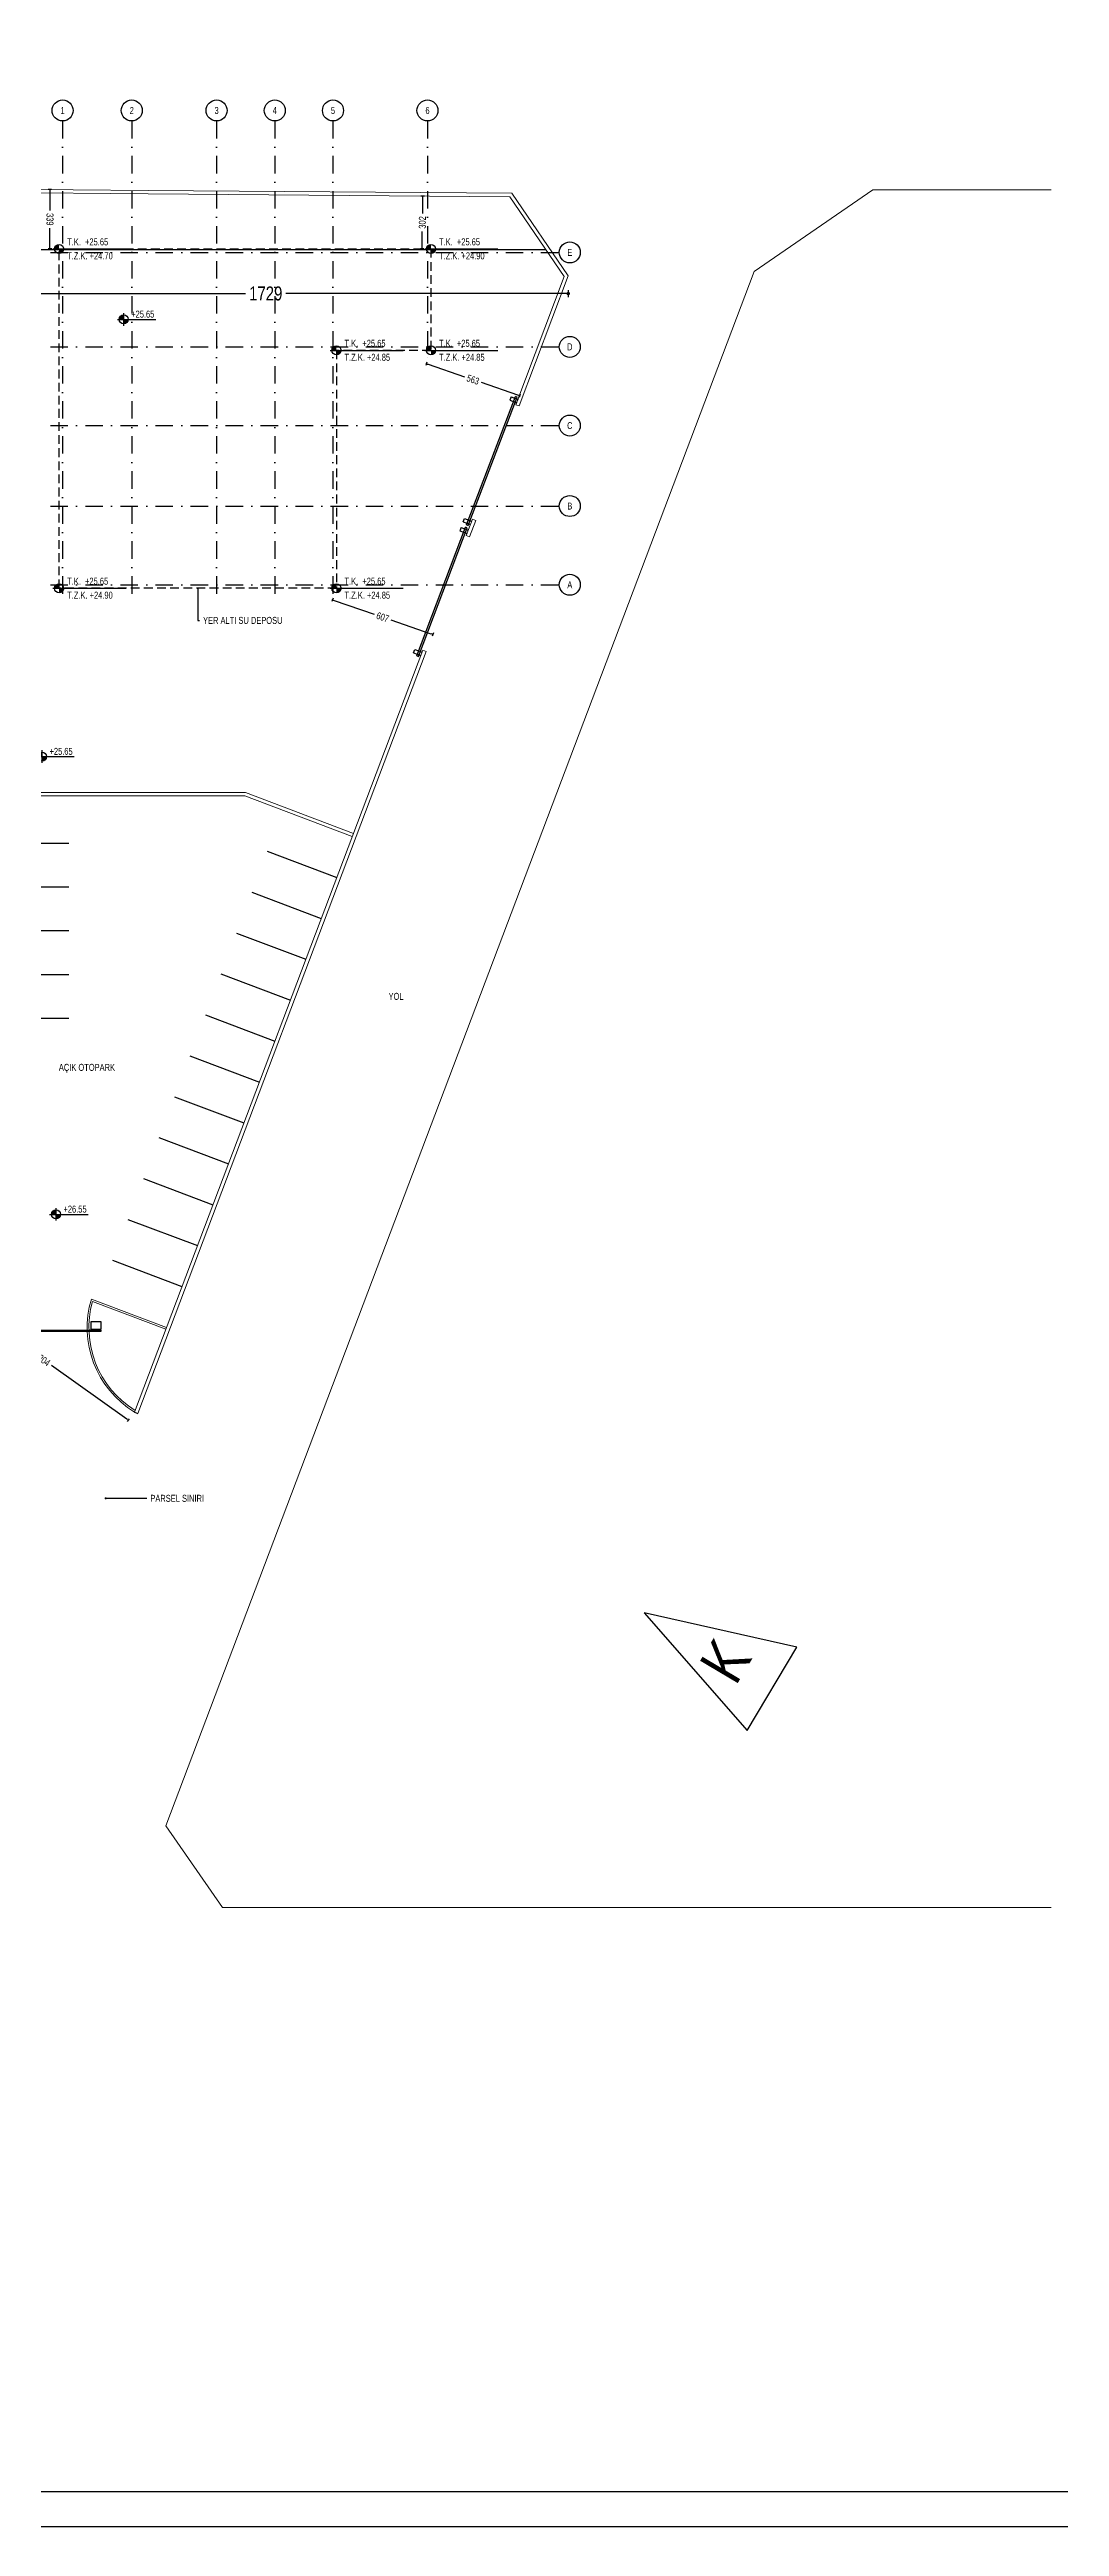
# Model space of a CAD drawing. Header units: centimetres. Extents: x 26569 to 160723, y -3143 to 14565.
# Drawn here: x 41493 to 44379, y -3143 to 3937 of the extents above; entities that cross this region are included whole.
import ezdxf
from ezdxf import colors
from ezdxf.entities.mleader import LeaderData, LeaderLine
from ezdxf.enums import TextEntityAlignment as Align
from ezdxf.math import Vec2, Vec3

# ---------------------------------------------------------------- set-up
doc = ezdxf.new("R2010")
doc.units = ezdxf.units.CM
doc.header["$LTSCALE"] = 100
doc.linetypes.add('DASHDOT2', pattern=[0.5, 0.25, -0.125, 0, -0.125])
doc.linetypes.add('HIDDEN2', pattern=[0.1875, 0.125, -0.0625])
for name, color, linetype in [('A-ANNO-DIMS', 187, 'Continuous'), ('A-ANNO-GRID', 155, 'DASHDOT2'), ('A-ANNO-NOTE', 1, 'Continuous'), ('A-ANNO-TEXT', 50, 'Continuous'), ('A-ANNO-TTBL', 157, 'Continuous'), ('A-DOOR', 193, 'Continuous'), ('A-ELEV-01', 255, 'Continuous'), ('A-ELEV-03', 251, 'Continuous'), ('L-SITE-CURB', 33, 'Continuous'), ('S-CONC', 5, 'Continuous')]:
    doc.layers.add(name, color=color, linetype=linetype)
doc.styles.add('ANTET', font='ARIALN.TTF', dxfattribs={"height": 15})
doc.styles.add('Fields_100', font='act_simplex.shx', dxfattribs={"width": 0.8, "height": 20})
doc.styles.add('Fields_200', font='act_simplex.shx', dxfattribs={"width": 0.8, "height": 40})
doc.dimstyles.new('FIELDS_100', dxfattribs={"dimscale": 0, "dimtxt": 20, "dimasz": 5, "dimexe": 5, "dimexo": 5, "dimgap": 5, "dimtad": 0, "dimdec": 0, "dimzin": 0, "dimdsep": 46, "dimtxsty": 'Fields_100', "dimblk": 'DOT', "dimcen": 0.09, "dimclrt": 50, "dimadec": 0, "dimazin": 0, "dimtfac": 1, "dimtdec": 0, "dimtix": 1, "dimtofl": 0, "dimtmove": 1, "dimatfit": 3, "dimfxl": 5, "dimfxlon": 1, "dimtolj": 1, "dimtzin": 0, "dimarcsym": 0})
doc.dimstyles.new('FIELDS_200', dxfattribs={"dimscale": 0, "dimtxt": 40, "dimasz": 10, "dimexe": 10, "dimexo": 10, "dimgap": 5, "dimtad": 0, "dimdec": 0, "dimzin": 0, "dimdsep": 46, "dimtxsty": 'Fields_200', "dimblk": 'DOT', "dimcen": 0.09, "dimclrt": 50, "dimadec": 0, "dimazin": 0, "dimtfac": 1, "dimtdec": 0, "dimtix": 1, "dimtofl": 0, "dimtmove": 1, "dimatfit": 3, "dimfxl": 10, "dimfxlon": 1, "dimtolj": 1, "dimtzin": 0, "dimarcsym": 0})

# ---------------------------------------------------------------- blocks, each defined once
blk = doc.blocks.new('Kot_plan')
h = blk.add_hatch(color=0)
h.paths.add_polyline_path([(0, 13, 0.414214), (-13, 0), (0, 0)])
h.paths.add_polyline_path([(13, 0), (0, 0), (0, -13, 0.414214)])
at = {"color": 0}
for p, q in [((-18, 0), (92, 0)), ((0, 18), (0, -18))]:
    blk.add_line(p, q, dxfattribs=at)
blk.add_circle((0, 0), 13, dxfattribs=at)
at = {"color": 0, "style": 'Fields_100', "width": 0.8}
blk.add_attdef('BITMISKOT', (21.6, 5), '', height=20, dxfattribs=at)
blk.add_attdef('KABAKOT', text='', height=20, dxfattribs=at).set_placement((21.6, -5), align=Align.TOP_LEFT)
blk = doc.blocks.new('_Dot')
at = {"color": 0, "linetype": 'ByBlock', "lineweight": -2}
blk.add_line((-0.5, 0), (-1, 0), dxfattribs=at)
at = {"color": 0, "linetype": 'ByBlock', "const_width": 0.5}
blk.add_lwpolyline([(-0.25, 0, 1), (0.25, 0, 1)], format="xyb", close=True, dxfattribs=at)
blk = doc.blocks.new('*D657')
at = {"layer": 'A-ANNO-DIMS', "color": 0, "lineweight": -2, "transparency": 16777216}
for p, q in [((41229.8, 372), (41224.1, 363.9)), ((41231, 365), (41446.3, 212.3)), ((41713.8, 22.4), (41498.6, 175.2)), ((41720.8, 23.6), (41715, 15.4))]:
    blk.add_line(p, q, dxfattribs=at)
at = {"layer": 'DEFPOINTS', "color": 0, "transparency": 16777216}
for p in [(41246.4, 395.4), (41717.9, 19.5), (41737.4, 47)]:
    blk.add_point(p, dxfattribs=at)
at = {"layer": 'A-ANNO-DIMS', "color": 0, "lineweight": -2, "transparency": 16777216, "xscale": 5, "yscale": 5, "zscale": 5}
for p, rotation in [((41226.9, 367.9), 144.6360139975789), ((41717.9, 19.5), 324.6360139975789)]:
    blk.add_blockref('_Dot', p, dxfattribs=dict(at, rotation=rotation))
at = {"layer": 'A-ANNO-DIMS', "color": 50, "transparency": 16777216, "insert": (41472.4, 193.7), "char_height": 20, "attachment_point": 5, "rotation": 324.63601, "style": 'Fields_100'}
blk.add_mtext('\\A1;1204', dxfattribs=at)
blk = doc.blocks.new('*D642')
at = {"layer": 'A-ANNO-DIMS', "color": 0, "lineweight": -2, "transparency": 16777216}
for p, q in [((41246.4, 3249.6), (41246.4, 3229.6)), ((41256.4, 3239.6), (42053.2, 3239.6)), ((42965.1, 3239.6), (42168.4, 3239.6)), ((42975.1, 3249.6), (42975.1, 3229.6))]:
    blk.add_line(p, q, dxfattribs=at)
at = {"layer": 'DEFPOINTS', "color": 0, "transparency": 16777216}
for p in [(41246.4, 3300.4), (42975.1, 3290), (42975.1, 3239.6)]:
    blk.add_point(p, dxfattribs=at)
at = {"layer": 'A-ANNO-DIMS', "color": 0, "lineweight": -2, "transparency": 16777216, "xscale": 10, "yscale": 10, "zscale": 10, "rotation": 180}
blk.add_blockref('_Dot', (41246.4, 3239.6), dxfattribs=at)
at = {"layer": 'A-ANNO-DIMS', "color": 0, "lineweight": -2, "transparency": 16777216, "xscale": 10, "yscale": 10, "zscale": 10}
blk.add_blockref('_Dot', (42975.1, 3239.6), dxfattribs=at)
at = {"layer": 'A-ANNO-DIMS', "color": 50, "transparency": 16777216, "insert": (42110.8, 3239.6), "char_height": 40, "attachment_point": 5, "style": 'Fields_200'}
blk.add_mtext('\\A1;1729', dxfattribs=at)
blk = doc.blocks.new('*D658')
at = {"layer": 'A-ANNO-DIMS', "color": 0, "lineweight": -2, "transparency": 16777216}
for p, q in [((42303.1, 2368.8), (42299.8, 2359.3)), ((42306.2, 2362.4), (42420.7, 2322.8)), ((42583.6, 2266.5), (42469.1, 2306.1)), ((42590, 2269.6), (42586.7, 2260.2))]:
    blk.add_line(p, q, dxfattribs=at)
at = {"layer": 'DEFPOINTS', "color": 0, "transparency": 16777216}
for p in [(42312.9, 2397.3), (42599.9, 2298.1), (42588.4, 2264.9)]:
    blk.add_point(p, dxfattribs=at)
at = {"layer": 'A-ANNO-DIMS', "color": 0, "lineweight": -2, "transparency": 16777216, "xscale": 5, "yscale": 5, "zscale": 5}
for p, rotation in [((42301.4, 2364), 160.9374386066736), ((42588.4, 2264.9), 340.9374386066736)]:
    blk.add_blockref('_Dot', p, dxfattribs=dict(at, rotation=rotation))
at = {"layer": 'A-ANNO-DIMS', "color": 50, "transparency": 16777216, "insert": (42444.9, 2314.5), "char_height": 20, "attachment_point": 5, "rotation": 340.93744, "style": 'Fields_100'}
blk.add_mtext('\\A1;607', dxfattribs=at)
blk = doc.blocks.new('*D659')
at = {"layer": 'A-ANNO-DIMS', "color": 0, "lineweight": -2, "transparency": 16777216}
for p, q in [((42571.4, 3043.8), (42568.2, 3034.3)), ((42574.5, 3037.4), (42678.8, 3001.6)), ((42831.5, 2949.2), (42727.2, 2985)), ((42837.9, 2952.4), (42834.6, 2942.9))]:
    blk.add_line(p, q, dxfattribs=at)
at = {"layer": 'DEFPOINTS', "color": 0, "transparency": 16777216}
for p in [(42582.9, 3077.3), (42849.4, 2985.9), (42836.2, 2947.6)]:
    blk.add_point(p, dxfattribs=at)
at = {"layer": 'A-ANNO-DIMS', "color": 0, "lineweight": -2, "transparency": 16777216, "xscale": 5, "yscale": 5, "zscale": 5}
for p, rotation in [((42569.8, 3039), 161.0664403719976), ((42836.2, 2947.6), 341.0664403719976)]:
    blk.add_blockref('_Dot', p, dxfattribs=dict(at, rotation=rotation))
at = {"layer": 'A-ANNO-DIMS', "color": 50, "transparency": 16777216, "insert": (42703, 2993.3), "char_height": 20, "attachment_point": 5, "rotation": 341.06644, "style": 'Fields_100'}
blk.add_mtext('\\A1;563', dxfattribs=at)
blk = doc.blocks.new('*D660')
at = {"layer": 'A-ANNO-DIMS', "color": 0, "lineweight": -2, "transparency": 16777216}
for p, q in [((41499.1, 3536.6), (41489.1, 3536.6)), ((41494.2, 3531.6), (41494.2, 3477.1)), ((41494.4, 3372.3), (41494.3, 3426.7)), ((41499.4, 3367.3), (41489.4, 3367.2))]:
    blk.add_line(p, q, dxfattribs=at)
at = {"layer": 'DEFPOINTS', "color": 0, "transparency": 16777216}
for p in [(41494.1, 3536.6), (41520.2, 3536.6), (41520.5, 3367.3)]:
    blk.add_point(p, dxfattribs=at)
at = {"layer": 'A-ANNO-DIMS', "color": 0, "lineweight": -2, "transparency": 16777216, "xscale": 5, "yscale": 5, "zscale": 5}
for p, rotation in [((41494.1, 3536.6), 90.08396958295748), ((41494.4, 3367.3), 270.0839695829575)]:
    blk.add_blockref('_Dot', p, dxfattribs=dict(at, rotation=rotation))
at = {"layer": 'A-ANNO-DIMS', "color": 50, "transparency": 16777216, "insert": (41494.3, 3451.9), "char_height": 20, "attachment_point": 5, "rotation": 270.08397, "style": 'Fields_100'}
blk.add_mtext('\\A1;339', dxfattribs=at)
blk = doc.blocks.new('*D643')
at = {"layer": 'A-ANNO-DIMS', "color": 0, "lineweight": -2, "transparency": 16777216}
for p, q in [((42564, 3518.2), (42554, 3518.3)), ((42559, 3513.3), (42558.6, 3468.5)), ((42557.8, 3372.5), (42558.2, 3417.3)), ((42562.8, 3367.5), (42552.8, 3367.5))]:
    blk.add_line(p, q, dxfattribs=at)
at = {"layer": 'DEFPOINTS', "color": 0, "transparency": 16777216}
for p in [(42559, 3518.3), (42584.1, 3518.1), (42582.9, 3367.3)]:
    blk.add_point(p, dxfattribs=at)
at = {"layer": 'A-ANNO-DIMS', "color": 0, "lineweight": -2, "transparency": 16777216, "xscale": 5, "yscale": 5, "zscale": 5}
for p, rotation in [((42559, 3518.3), 89.53832547014973), ((42557.8, 3367.5), 269.5383254701497)]:
    blk.add_blockref('_Dot', p, dxfattribs=dict(at, rotation=rotation))
at = {"layer": 'A-ANNO-DIMS', "color": 50, "transparency": 16777216, "insert": (42558.4, 3442.9), "char_height": 20, "attachment_point": 5, "rotation": 89.53833, "style": 'Fields_100'}
blk.add_mtext('\\A1;302', dxfattribs=at)

msp = doc.modelspace()

# ---------------------------------------------------------------- hatches: boundary and pattern name
at = {"layer": 'A-ANNO-DIMS'}
h = msp.add_hatch(color=256, dxfattribs=at)
h.paths.add_polyline_path([(41520.49, 3380.29, 0.4142136), (41507.49, 3367.29), (41520.49, 3367.29)])
h.paths.add_polyline_path([(41533.49, 3367.29), (41520.49, 3367.29), (41520.49, 3354.29, 0.4142136)])
h = msp.add_hatch(color=256, dxfattribs=at)
h.paths.add_polyline_path([(42582.92, 3380.29, 0.4142136), (42569.92, 3367.29), (42582.92, 3367.29)])
h.paths.add_polyline_path([(42595.92, 3367.29), (42582.92, 3367.29), (42582.92, 3354.29, 0.4142136)])
h = msp.add_hatch(color=256, dxfattribs=at)
h.paths.add_polyline_path([(42312.92, 3090.29, 0.4142136), (42299.92, 3077.29), (42312.92, 3077.29)])
h.paths.add_polyline_path([(42325.92, 3077.29), (42312.92, 3077.29), (42312.92, 3064.29, 0.4142136)])
h = msp.add_hatch(color=256, dxfattribs=at)
h.paths.add_polyline_path([(42582.92, 3090.29, 0.4142136), (42569.92, 3077.29), (42582.92, 3077.29)])
h.paths.add_polyline_path([(42595.92, 3077.29), (42582.92, 3077.29), (42582.92, 3064.29, 0.4142136)])
h = msp.add_hatch(color=256, dxfattribs=at)
h.paths.add_polyline_path([(41520.49, 2410.29, 0.4142136), (41507.49, 2397.29), (41520.49, 2397.29)])
h.paths.add_polyline_path([(41533.49, 2397.29), (41520.49, 2397.29), (41520.49, 2384.29, 0.4142136)])
h = msp.add_hatch(color=256, dxfattribs=at)
h.paths.add_polyline_path([(42312.92, 2410.29, 0.4142136), (42299.92, 2397.29), (42312.92, 2397.29)])
h.paths.add_polyline_path([(42325.92, 2397.29), (42312.92, 2397.29), (42312.92, 2384.29, 0.4142136)])

# ---------------------------------------------------------------- linework, layer by layer
for p, q in [((41502.49, 3367.29), (41711.34, 3367.29)), ((42564.92, 3367.29), (42773.77, 3367.29)), ((42294.92, 3077.29), (42503.77, 3077.29)), ((42564.92, 3077.29), (42773.77, 3077.29)), ((41502.49, 2397.29), (41711.34, 2397.29)), ((42294.92, 2397.29), (42503.77, 2397.29))]:
    msp.add_line(p, q, dxfattribs=at)
for centre in [(41520.49, 3367.29), (42582.92, 3367.29), (42312.92, 3077.29), (42582.92, 3077.29), (41520.49, 2397.29), (42312.92, 2397.29)]:
    msp.add_circle(centre, 13, dxfattribs=at)
at = {"layer": 'A-ANNO-GRID', "ltscale": 2}
for p, q in [((41530.49, 3732.91), (41530.49, 2372.29)), ((41727.99, 3732.91), (41727.99, 2372.29)), ((41970.49, 3732.91), (41970.49, 2372.29)), ((42136.74, 3732.91), (42136.74, 2372.29)), ((42302.99, 3732.91), (42302.99, 2372.29)), ((42572.99, 3732.91), (42572.99, 3052.29)), ((41495.49, 3357.29, 0), (42949.58, 3357.29, 0)), ((41495.49, 3087.29), (42949.58, 3087.29)), ((41495.49, 2862.29, 0), (42949.58, 2862.29, 0)), ((41495.49, 2632.29, 0), (42949.58, 2632.29, 0)), ((41495.49, 2407.29, 0), (42949.58, 2407.29, 0))]:
    msp.add_line(p, q, dxfattribs=at)
at = {"layer": 'A-ANNO-GRID', "linetype": 'Continuous', "ltscale": 10}
for centre in [(41530.49, 3762.91), (41727.99, 3762.91), (41970.49, 3762.91), (42136.74, 3762.91), (42302.99, 3762.91), (42572.99, 3762.91), (42979.58, 3357.29, 0), (42979.58, 3087.29), (42979.58, 2862.29, 0), (42979.58, 2632.29, 0), (42979.58, 2407.29, 0)]:
    msp.add_circle(centre, 30, dxfattribs=at)
at = {"layer": 'A-ANNO-NOTE', "color": 251, "true_color": 0x636466}
for p, q in [((41298.16, 1668.57), (41548.16, 1668.57)), ((42115.37, 1645.51), (42313.83, 1570.42)), ((41298.16, 1543.57), (41548.16, 1543.57)), ((42071.14, 1528.6), (42269.59, 1453.51)), ((41298.16, 1418.57), (41548.16, 1418.57)), ((42026.9, 1411.69), (42225.36, 1336.6)), ((41298.16, 1293.57), (41548.16, 1293.57)), ((41982.67, 1294.77), (42181.12, 1219.69)), ((41298.16, 1168.57), (41548.16, 1168.57)), ((41938.43, 1177.86), (42136.89, 1102.77)), ((41894.2, 1060.95), (42092.66, 985.86)), ((41849.96, 944.04), (42048.42, 868.95)), ((41805.73, 827.13), (42004.19, 752.04)), ((41761.5, 710.22), (41959.95, 635.13)), ((41717.26, 593.3), (41915.72, 518.22)), ((41673.03, 476.39), (41871.48, 401.3))]:
    msp.add_line(p, q, dxfattribs=at)
at = {"layer": 'A-ANNO-TEXT'}
msp.add_lwpolyline([(43191.96, -531.5), (43486.53, -867.93), (43628.35, -629.08)], close=True, dxfattribs=at)
at = {"layer": 'A-ANNO-TTBL'}
for points in [[(157421.04, -3142.83), (157421.04, 9557.17), (26568.76, 9557.19), (26568.76, -3142.81)], [(157321.04, -3042.83), (157321.04, 9457.17), (26668.76, 9457.19), (26668.76, -3042.81)]]:
    msp.add_lwpolyline(points, close=True, dxfattribs=at)
at = {"layer": 'A-DOOR'}
for p, q in [((42684.53, 2578.48), (42824.63, 2945.09)), ((42689.21, 2576.71), (42829.3, 2943.32)), ((42811.62, 2944.67), (42808.08, 2935.32)), ((42808.08, 2935.32), (42828.67, 2927.53)), ((42811.62, 2944.67), (42832.21, 2936.88)), ((42829.3, 2943.32), (42824.63, 2945.09)), ((42542.98, 2204.36), (42681.86, 2571.42)), ((42547.66, 2202.59), (42686.54, 2569.66)), ((42668.85, 2571), (42665.32, 2561.65)), ((42665.32, 2561.65), (42685.91, 2553.86)), ((42668.85, 2571), (42689.45, 2563.21)), ((42674.92, 2587.03), (42678.46, 2596.38)), ((42674.92, 2587.03), (42695.51, 2579.23)), ((42678.46, 2596.38), (42699.05, 2588.59)), ((42686.54, 2569.66), (42681.86, 2571.42)), ((42684.53, 2578.48), (42689.21, 2576.71)), ((42533.37, 2212.91), (42536.91, 2222.26)), ((42533.37, 2212.91), (42553.96, 2205.12)), ((42536.91, 2222.26), (42557.5, 2214.47)), ((42542.98, 2204.36), (42547.66, 2202.59))]:
    msp.add_line(p, q, dxfattribs=at)
at = {"layer": 'A-ELEV-01'}
for points in [[(41611.77, 301.63), (41639.51, 301.63), (41639.51, 278.63), (41611.77, 278.63)], [(41318.4, 276.28), (41640.12, 276.28), (41640.12, 273.04), (41318.4, 273.04)]]:
    msp.add_lwpolyline(points, close=True, dxfattribs=at)
at = {"layer": 'A-ELEV-03'}
msp.add_line((31037.73, 3365.41), (42911.5, 3365.41), dxfattribs=at)
at = {"layer": 'L-SITE-CURB', "lineweight": 0}
for p, q in [((40541.93, 3544.59), (41775.08, 3534.58)), ((40541.89, 3534.59), (41775, 3524.58)), ((41775, 3524.58), (42808.38, 3516.25)), ((41775.08, 3534.58), (42813.69, 3526.21)), ((42808.38, 3516.25), (42963.94, 3288.7)), ((42813.69, 3526.21), (42975.14, 3290.03)), ((43506.58, 3302.35), (43845.04, 3536.17)), ((43845.04, 3536.17), (44354.75, 3536.17)), ((43506.58, 3302.35), (41825.75, -1140.1)), ((42963.94, 3288.7), (42825.18, 2921.97)), ((42975.14, 3290.03), (42834.54, 2918.43)), ((42559.78, 2220.49), (41735.61, 42.19)), ((42569.13, 2216.95), (41744.97, 38.66)), ((41346.45, 1803.57), (42050.85, 1803.57)), ((41356.45, 1813.57), (42052.68, 1813.57)), ((42050.85, 1803.57), (42358.06, 1687.33)), ((42052.68, 1813.57), (42361.6, 1696.69)), ((41612.6, 365.61), (41827.25, 284.39)), ((41615.89, 359.02), (41825.48, 279.72)), ((41825.75, -1140.1), (41987.28, -1373.93)), ((41987.28, -1373.93), (44354.75, -1373.93))]:
    msp.add_line(p, q, dxfattribs=at)
at = {"layer": 'L-SITE-CURB'}
msp.add_line((41735.61, 42.19), (41744.97, 38.66), dxfattribs=at)
at = {"layer": 'L-SITE-CURB', "lineweight": 0}
for points in [[(42825.18, 2921.97), (42834.54, 2918.43)], [(42710.68, 2591.07), (42692.98, 2544.3), (42683.63, 2547.84), (42701.33, 2594.6), (42710.68, 2591.07)], [(42559.78, 2220.49), (42569.13, 2216.95)]]:
    msp.add_lwpolyline(points, dxfattribs=at)
for radius, start, end in [(283.86, 163.271868, 238.378351), (278.86, 164.374293, 238.1805)]:
    msp.add_arc((41884.44, 283.91), radius, start, end, dxfattribs=at)
at = {"layer": 'S-CONC', "linetype": 'HIDDEN2', "ltscale": 2}
msp.add_lwpolyline([(41520.49, 3367.29), (42582.92, 3367.29), (42582.92, 3077.29), (42312.92, 3077.29), (42312.92, 2397.29), (41520.49, 2397.29)], close=True, dxfattribs=at)

# ---------------------------------------------------------------- block references
at = {"layer": 'A-ANNO-DIMS'}
ref = msp.add_blockref('Kot_plan', (41704.89, 3165.78), dxfattribs=at)
ref.add_attrib('BITMISKOT', '+25.65', (41726.48, 3170.78), dxfattribs={"layer": 'A-ANNO-TEXT', "height": 20, "style": 'Fields_100', "width": 0.8})
ref = msp.add_blockref('Kot_plan', (41471.48, 1916.06), dxfattribs=at)
ref.add_attrib('BITMISKOT', '+25.65', (41493.07, 1921.06), dxfattribs={"layer": 'A-ANNO-TEXT', "height": 20, "style": 'Fields_100', "width": 0.8})
ref = msp.add_blockref('Kot_plan', (41511.37, 607.61), dxfattribs=at)
ref.add_attrib('BITMISKOT', '+26.55', (41532.95, 612.61), dxfattribs={"layer": 'A-ANNO-TEXT', "height": 20, "style": 'Fields_100', "width": 0.8})

# ---------------------------------------------------------------- texts
at = {"layer": 'A-ANNO-GRID', "color": 50, "style": 'Fields_100', "width": 0.8}
for s, p in [('1', (41530.49, 3762.91)), ('2', (41727.99, 3762.91)), ('3', (41970.49, 3762.91)), ('4', (42136.74, 3762.91)), ('5', (42302.99, 3762.91)), ('6', (42572.99, 3762.91)), ('E', (42979.58, 3357.29, 0)), ('D', (42979.58, 3087.29)), ('C', (42979.58, 2862.29, 0)), ('B', (42979.58, 2632.29, 0)), ('A', (42979.58, 2407.29, 0))]:
    msp.add_text(s, height=20, rotation=359.926666, dxfattribs=at).set_placement(p, align=Align.MIDDLE_CENTER)
at = {"layer": 'A-ANNO-TEXT', "char_height": 20}
for s, width, insert, attachment_point, style in [('T.K.  +25.65', 268.2461, (41543.49, 3387.29), 4, 'Fields_100'), ('T.Z.K. +24.70', 268.2461, (41543.49, 3347.29), 4, 'Fields_100'), ('T.K.  +25.65', 268.2461, (42605.92, 3387.29), 4, 'Fields_100'), ('T.Z.K. +24.90', 268.2461, (42605.92, 3347.29), 4, 'Fields_100'), ('T.K.  +25.65', 268.2461, (42335.92, 3097.29), 4, 'Fields_100'), ('T.Z.K. +24.85', 268.2461, (42335.92, 3057.29), 4, 'Fields_100'), ('T.K.  +25.65', 268.2461, (42605.92, 3097.29), 4, 'Fields_100'), ('T.Z.K. +24.85', 268.2461, (42605.92, 3057.29), 4, 'Fields_100'), ('T.K.  +25.65', 268.2461, (41543.49, 2417.29), 4, 'Fields_100'), ('T.K.  +25.65', 268.2461, (42335.92, 2417.29), 4, 'Fields_100'), ('T.Z.K. +24.90', 268.2461, (41543.49, 2377.29), 4, 'Fields_100'), ('T.Z.K. +24.85', 268.2461, (42335.92, 2377.29), 4, 'Fields_100'), ('YOL', 290.9769, (42483.15, 1230.68), 5, 'Fields_200'), ('AÇIK OTOPARK', 290.9769, (41599.95, 1024.73), 5, 'Fields_200')]:
    msp.add_mtext_dynamic_manual_height_columns(s, width=width, gutter_width=100, heights=[0], dxfattribs=dict(at, insert=insert, attachment_point=attachment_point, style=style))
at = {"layer": 'A-ANNO-TEXT', "insert": (43424.1, -669.33), "char_height": 125, "attachment_point": 5, "rotation": 59.3, "style": 'ANTET'}
msp.add_mtext_dynamic_manual_height_columns('K', width=270.0547, gutter_width=500, heights=[0], dxfattribs=at)

# ---------------------------------------------------------------- dimensions: what is measured, and where the dimension line sits
at = {"layer": 'A-ANNO-DIMS'}
for p1, p2, distance, picture, middle in [((41520.49, 3367.29), (41520.24, 3536.65), 26.09, '*D660', (41494.27, 3451.93)), ((42582.92, 3367.29), (42584.14, 3518.08), 25.14, '*D643', (42558.39, 3442.89)), ((42582.92, 3077.29), (42849.37, 2985.89), -40.45, '*D659', (42703.02, 2993.33)), ((42312.92, 2397.29), (42599.85, 2298.14), -35.19, '*D658', (42444.89, 2314.45)), ((41246.45, 395.41), (41737.42, 46.96), -33.69, '*D657', (41472.43, 193.71))]:
    dim = msp.add_aligned_dim(p1=p1, p2=p2, distance=distance, dimstyle='FIELDS_100', override={"dimscale": 1, "dimlfac": 2}, dxfattribs=at)
    dim.commit()
    dim.dimension.update_dxf_attribs({"geometry": picture, "text_midpoint": middle})
dim = msp.add_linear_dim(base=(42975.14, 3239.61), p1=(41246.45, 3300.41), p2=(42975.14, 3290.03), dimstyle='FIELDS_200', override={"dimscale": 1}, dxfattribs=at)
dim.commit()
dim.dimension.update_dxf_attribs({"geometry": '*D642', "text_midpoint": (42110.79, 3239.61)})

# ---------------------------------------------------------------- leaders
ml = msp.add_multileader_mtext('Standard', dxfattribs=at)
ml.set_content('YER ALTI SU DEPOSU', color=50, style='Fields_200')
ml.set_leader_properties(color=256)
ml.set_arrow_properties(name='DOT')
ml.build(insert=Vec2(0, 0))
ml.multileader.update_dxf_attribs({"dogleg_length": 10, "arrow_head_size": 6})
ctx = ml.context
ctx.base_point, ctx.char_height, ctx.arrow_head_size, ctx.landing_gap_size, ctx.plane_origin = Vec3(41921.71, 2305.46), 20, 6, 10, Vec3(41916.71, 2397.29)
notes = []
notes.append((ctx, [(0, (1, 1, 0), (41916.71, 2305.46), (1, 0), 5, [(0, [(41916.71, 2397.29)], 0, [])])]))
ctx.mtext.insert, ctx.mtext.flow_direction = Vec3(41931.71, 2315.46), 5
ml = msp.add_multileader_mtext('Standard', dxfattribs=at)
ml.set_content('PARSEL SINIRI', color=50, style='Fields_200')
ml.set_leader_properties(color=256)
ml.set_arrow_properties(name='DOT')
ml.build(insert=Vec2(0, 0))
ml.multileader.update_dxf_attribs({"dogleg_length": 10, "arrow_head_size": 6})
ctx = ml.context
ctx.base_point, ctx.char_height, ctx.arrow_head_size, ctx.landing_gap_size, ctx.plane_origin = Vec3(41771.16, -204.06), 20, 6, 10, Vec3(41653.22, -204.06)
notes.append((ctx, [(0, (1, 1, 0), (41766.16, -204.06), (1, 0), 5, [(0, [(41653.22, -204.06)], 0, [])])]))
ctx.mtext.insert, ctx.mtext.flow_direction = Vec3(41781.16, -194.06), 5
for ctx, leaders in notes:
    for number, flags, end, landing, length, lines in leaders:
        leader = LeaderData()
        leader.index, (leader.has_last_leader_line, leader.has_dogleg_vector, leader.attachment_direction) = number, flags
        leader.last_leader_point, leader.dogleg_vector, leader.dogleg_length = Vec3(end), Vec3(landing), length
        for number, points, colour, breaks in lines:
            line = LeaderLine()
            line.index, line.vertices, line.color, line.breaks = number, Vec3.list(points), colors.encode_raw_color(colour), breaks
            leader.lines.append(line)
        ctx.leaders.append(leader)

doc.saveas('drawing.dxf')
